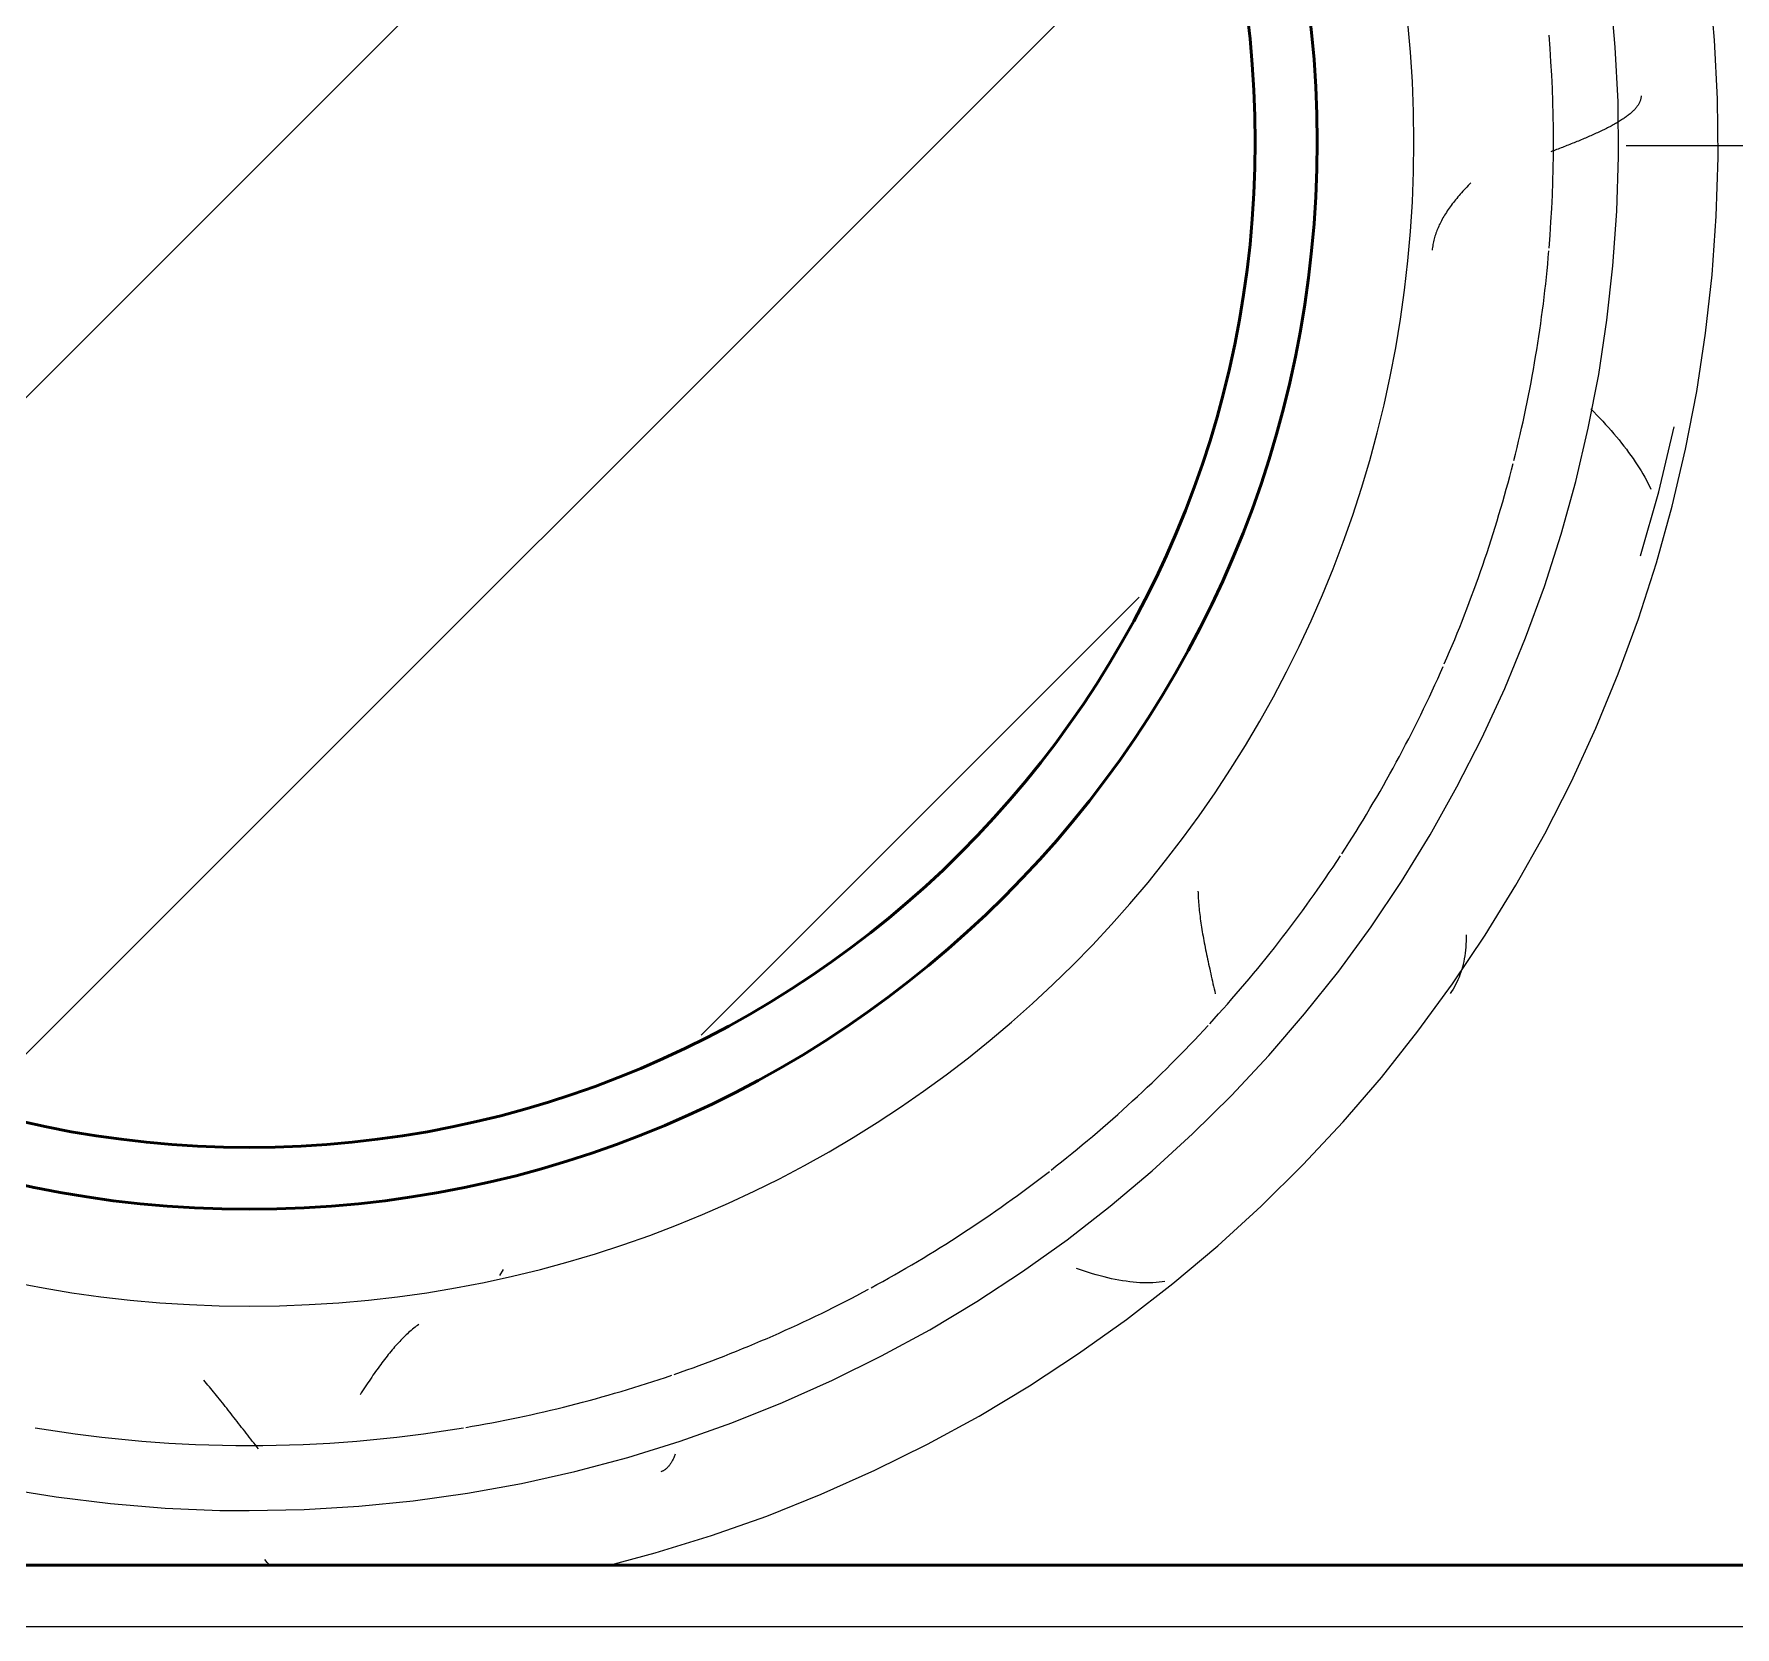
# Model space of a CAD drawing. Header units: millimetres. Extents: x -9358 to 257996, y -67499 to 9117.
# Drawn here: x 1125 to 1675, y 222 to 737 of the extents above; entities that cross this region are included whole.
import ezdxf

# ---------------------------------------------------------------- set-up
doc = ezdxf.new("R2010")
doc.units = ezdxf.units.MM
doc.header["$LTSCALE"] = 1000
for name, color, linetype, lineweight in [('A-COL-RFC', 8, 'Continuous', 18), ('A-COL-RFC-1', 8, 'Continuous', 9), ('A-COL-RFC-2', 8, 'Continuous', 50), ('A-WAL-CLD', 8, 'Continuous', 9), ('A-WAL-CMU', 8, 'Continuous', 50), ('A-WAL-LOW-20', 8, 'Continuous', 18), ('A-WAL-PAT-1', 8, 'Continuous', 9)]:
    doc.layers.add(name, color=color, linetype=linetype, lineweight=lineweight)
pattern_1 = [(0, (0, 0), (812.8, 203.2), [33.53, -576.07, 33.53, -576.07, -3251.2]), (0, (0, 0), (812.8, 203.2), [-1219.2, 33.53, -1185.67, 33.53, -576.07, -1422.4]), (0, (0, 0), (812.8, 203.2), [-3048, 33.53, -372.87, 33.53, -982.47]), (120, (304.8, 101.6), (-582.376, 602.305), [33.53, -576.07, 33.53, -576.07, -3251.2]), (120, (304.8, 101.6), (-582.376, 602.305), [-1219.2, 33.53, -1185.67, 33.53, -576.07, -1422.4]), (120, (304.8, 101.6), (-582.376, 602.305), [-3048, 33.53, -372.87, 33.53, -982.47]), (240, (406.4, 508), (-230.424, -805.505), [33.53, -576.07, 33.53, -576.07, -3251.2]), (240, (406.4, 508), (-230.424, -805.505), [-1219.2, 33.53, -1185.67, 33.53, -576.07, -1422.4]), (240, (406.4, 508), (-230.424, -805.505), [-3048, 33.53, -372.87, 33.53, -982.47])]

# ---------------------------------------------------------------- blocks, each defined once
blk = doc.blocks.new('Concrete-Round-Column - 650-2713650-01-Ground Floor Furniture Plan')
at = {"layer": 'A-COL-RFC-1'}
h = blk.add_hatch(dxfattribs=at)
h.set_pattern_fill('FP_5', color=256, style=0, pattern_type=2)
h.set_pattern_definition([(45, (-1195, -850), (-106.066, 106.066), [])])
h.paths.add_polyline_path([(0, -325), (63.4, -318.76), (124.37, -300.26), (180.56, -270.23), (229.81, -229.81), (270.23, -180.56), (301.56, -120.09), (318.76, -63.4), (325, 0), (318.76, 63.4), (300.26, 124.37), (270.23, 180.56), (229.81, 229.81), (180.56, 270.23), (124.37, 300.26), (63.4, 318.76), (0, 325), (-63.4, 318.76), (-124.37, 300.26), (-180.56, 270.23), (-229.81, 229.81), (-270.23, 180.56), (-300.26, 124.37), (-318.76, 63.4), (-325, 0), (-318.76, -63.4), (-300.26, -124.37), (-270.23, -180.56), (-229.81, -229.81), (-180.56, -270.23), (-122.68, -300.77), (-63.4, -318.76)], flags=0)
at = {"layer": 'A-COL-RFC-2'}
for start, end in [(360, 180), (180, 360)]:
    blk.add_arc((0, 0), 325, start, end, dxfattribs=at)
blk = doc.blocks.new('Walls 13 - Walls 13-579752-01-Ground Floor Furniture Plan')
at = {"layer": 'A-WAL-PAT-1'}
h = blk.add_hatch(dxfattribs=at)
h.set_pattern_fill('FP_11', color=256, style=0, pattern_type=2)
h.set_pattern_definition([(90, (450, 700), (-900, 6e-14), [700, -700]), (90, (0, 0), (-1800, 1e-13), [700, -700]), (0, (0, 0), (0, 700), [])])
h.paths.add_polyline_path([(730, 370), (2620, 370), (2620, 1370), (730, 1370), (730, 426.45)], flags=0)
h.paths.add_polyline_path([(2119.9, 406.52), (2118.25, 406.52), (2045.76, 418.62), (1976.25, 442.48), (1911.61, 477.46), (1851.36, 525.05), (1802.62, 578.54), (1763.63, 638.2), (1734.11, 705.51), (1716.07, 776.76), (1710, 850), (1716.07, 923.24), (1735.8, 998.33), (1765.93, 1065.31), (1803.83, 1123.32), (1854.74, 1178.28), (1911.61, 1222.54), (1976.25, 1257.52), (2050.67, 1282.2), (2119.9, 1293.48), (2191.75, 1293.48), (2264.24, 1281.38), (2339.27, 1254.53), (2398.39, 1222.54), (2458.82, 1174.76), (2507.38, 1121.46), (2546.37, 1061.8), (2575.89, 994.49), (2593.93, 923.24), (2600, 850), (2593.93, 776.76), (2574.2, 701.67), (2546.37, 638.2), (2506.17, 576.68), (2456.39, 522.6), (2396.05, 476.19), (2333.75, 442.48), (2259.33, 417.8), (2190.1, 406.52), (2142.38, 406.52)], flags=0)
h.paths.add_polyline_path([(1230.1, 406.52), (1158.25, 406.52), (1085.76, 418.62), (1012.56, 444.48), (951.61, 477.46), (893.61, 522.6), (843.83, 576.68), (803.63, 638.2), (774.11, 705.51), (756.07, 776.76), (750, 850), (756.07, 923.24), (775.8, 998.33), (803.63, 1061.8), (846.67, 1126.41), (893.61, 1177.4), (956.16, 1225), (1016.25, 1257.52), (1090.67, 1282.2), (1159.9, 1293.48), (1231.75, 1293.48), (1304.24, 1281.38), (1373.75, 1257.52), (1438.39, 1222.54), (1497.59, 1176.1), (1546.17, 1123.32), (1586.37, 1061.8), (1615.89, 994.49), (1633.93, 923.24), (1640, 850), (1632.9, 772.69), (1614.2, 701.67), (1586.37, 638.2), (1546.17, 576.68), (1495.09, 521.59), (1436.05, 476.19), (1373.75, 442.48), (1299.33, 417.8), (1231.75, 406.52)], flags=0)
blk = doc.blocks.new('FP_156-01-Ground Floor Furniture Plan')
at = {"layer": 'A-WAL-PAT-1'}
for p, q in [((49243.79, 1060.82), (49243.35, 1060.36)), ((49244.23, 1061.28), (49243.79, 1060.82)), ((49244.69, 1061.75), (49244.23, 1061.28)), ((49239.01, 1055.35), (49238.67, 1054.9)), ((49239.37, 1055.81), (49239.01, 1055.35)), ((49239.73, 1056.26), (49239.37, 1055.81)), ((49240.1, 1056.71), (49239.73, 1056.26)), ((49240.48, 1057.17), (49240.1, 1056.71)), ((49240.87, 1057.62), (49240.48, 1057.17)), ((49241.26, 1058.08), (49240.87, 1057.62)), ((49241.66, 1058.53), (49241.26, 1058.08)), ((49242.07, 1058.99), (49241.66, 1058.53)), ((49242.49, 1059.45), (49242.07, 1058.99)), ((49242.92, 1059.91), (49242.49, 1059.45)), ((49243.35, 1060.36), (49242.92, 1059.91)), ((49235.41, 1049.94), (49235.16, 1049.49)), ((49235.66, 1050.39), (49235.41, 1049.94)), ((49235.92, 1050.84), (49235.66, 1050.39)), ((49236.19, 1051.29), (49235.92, 1050.84)), ((49236.47, 1051.74), (49236.19, 1051.29)), ((49236.76, 1052.19), (49236.47, 1051.74)), ((49237.06, 1052.64), (49236.76, 1052.19)), ((49237.36, 1053.09), (49237.06, 1052.64)), ((49237.67, 1053.55), (49237.36, 1053.09)), ((49238, 1054), (49237.67, 1053.55)), ((49238.33, 1054.45), (49238, 1054)), ((49238.67, 1054.9), (49238.33, 1054.45)), ((49233.08, 1044.51), (49232.94, 1044.06)), ((49233.22, 1044.97), (49233.08, 1044.51)), ((49233.37, 1045.42), (49233.22, 1044.97)), ((49233.54, 1045.87), (49233.37, 1045.42)), ((49233.71, 1046.33), (49233.54, 1045.87)), ((49233.89, 1046.78), (49233.71, 1046.33)), ((49234.08, 1047.23), (49233.89, 1046.78)), ((49234.28, 1047.68), (49234.08, 1047.23)), ((49234.48, 1048.13), (49234.28, 1047.68)), ((49234.7, 1048.59), (49234.48, 1048.13)), ((49234.93, 1049.04), (49234.7, 1048.59)), ((49235.16, 1049.49), (49234.93, 1049.04)), ((49232.2, 1040.4), (49232.15, 1039.94)), ((49232.26, 1040.86), (49232.2, 1040.4)), ((49232.33, 1041.32), (49232.26, 1040.86)), ((49232.41, 1041.78), (49232.33, 1041.32)), ((49232.5, 1042.24), (49232.41, 1041.78)), ((49232.59, 1042.69), (49232.5, 1042.24)), ((49232.7, 1043.15), (49232.59, 1042.69)), ((49232.82, 1043.61), (49232.7, 1043.15)), ((49232.94, 1044.06), (49232.82, 1043.61)), ((49156.5, 832.85), (49156.51, 832.25)), ((49156.51, 832.25), (49156.53, 831.64)), ((49156.53, 831.64), (49156.56, 831.03)), ((49156.56, 831.03), (49156.59, 830.41)), ((49156.59, 830.41), (49156.63, 829.79)), ((49156.63, 829.79), (49156.68, 829.16)), ((49156.68, 829.16), (49156.73, 828.52)), ((49156.73, 828.52), (49156.79, 827.88)), ((49156.79, 827.88), (49156.85, 827.23)), ((49156.85, 827.23), (49156.92, 826.57)), ((49156.92, 826.57), (49157, 825.91)), ((49157, 825.91), (49157.08, 825.25)), ((49157.08, 825.25), (49157.16, 824.57)), ((49157.16, 824.57), (49157.25, 823.9)), ((49157.25, 823.9), (49157.35, 823.21)), ((49157.35, 823.21), (49157.45, 822.52)), ((49157.45, 822.52), (49157.55, 821.83)), ((49157.55, 821.83), (49157.66, 821.13)), ((49157.66, 821.13), (49157.77, 820.42)), ((49157.77, 820.42), (49157.89, 819.71)), ((49157.89, 819.71), (49158.01, 819)), ((49158.01, 819), (49158.14, 818.28)), ((49158.14, 818.28), (49158.27, 817.55)), ((49158.27, 817.55), (49158.41, 816.82)), ((49158.41, 816.82), (49158.55, 816.08)), ((49158.55, 816.08), (49158.69, 815.34)), ((49158.69, 815.34), (49158.83, 814.6)), ((49158.83, 814.6), (49158.98, 813.85)), ((49158.98, 813.85), (49159.13, 813.09)), ((49159.13, 813.09), (49159.29, 812.33)), ((49159.29, 812.33), (49159.45, 811.57)), ((49159.45, 811.57), (49159.61, 810.8)), ((49159.61, 810.8), (49159.77, 810.03)), ((49159.77, 810.03), (49159.94, 809.25)), ((49159.94, 809.25), (49160.11, 808.47)), ((49160.11, 808.47), (49160.28, 807.69)), ((49160.28, 807.69), (49160.45, 806.9)), ((49160.45, 806.9), (49160.63, 806.11)), ((49160.63, 806.11), (49160.81, 805.31)), ((49160.81, 805.31), (49160.99, 804.51)), ((49160.99, 804.51), (49161.17, 803.71)), ((49161.17, 803.71), (49161.35, 802.9)), ((49161.35, 802.9), (49161.53, 802.09)), ((49161.53, 802.09), (49161.72, 801.28)), ((49161.72, 801.28), (49161.9, 800.46)), ((49161.9, 800.46), (49162.09, 799.64)), ((48904.37, 692.49), (48903.96, 692.19)), ((48904.79, 692.79), (48904.37, 692.49)), ((48898.59, 687.32), (48898.18, 686.88)), ((48899, 687.75), (48898.59, 687.32)), ((48899.41, 688.17), (48899, 687.75)), ((48899.82, 688.58), (48899.41, 688.17)), ((48900.23, 688.99), (48899.82, 688.58)), ((48900.64, 689.38), (48900.23, 688.99)), ((48901.06, 689.77), (48900.64, 689.38)), ((48901.47, 690.14), (48901.06, 689.77)), ((48901.88, 690.51), (48901.47, 690.14)), ((48902.29, 690.86), (48901.88, 690.51)), ((48902.71, 691.21), (48902.29, 690.86)), ((48903.12, 691.54), (48902.71, 691.21)), ((48903.54, 691.87), (48903.12, 691.54)), ((48903.96, 692.19), (48903.54, 691.87)), ((48893.67, 681.47), (48893.26, 680.93)), ((48894.08, 682), (48893.67, 681.47)), ((48894.49, 682.52), (48894.08, 682)), ((48894.9, 683.04), (48894.49, 682.52)), ((48895.31, 683.55), (48894.9, 683.04)), ((48895.72, 684.05), (48895.31, 683.55)), ((48896.13, 684.54), (48895.72, 684.05)), ((48896.54, 685.03), (48896.13, 684.54)), ((48896.95, 685.5), (48896.54, 685.03)), ((48897.36, 685.97), (48896.95, 685.5)), ((48897.77, 686.43), (48897.36, 685.97)), ((48898.18, 686.88), (48897.77, 686.43)), ((48889.96, 676.34), (48889.54, 675.73)), ((48890.37, 676.93), (48889.96, 676.34)), ((48890.79, 677.53), (48890.37, 676.93)), ((48891.2, 678.11), (48890.79, 677.53)), ((48891.61, 678.69), (48891.2, 678.11)), ((48892.02, 679.26), (48891.61, 678.69)), ((48892.44, 679.82), (48892.02, 679.26)), ((48892.85, 680.38), (48892.44, 679.82)), ((48893.26, 680.93), (48892.85, 680.38)), ((48886.19, 670.68), (48885.77, 670.02)), ((48886.61, 671.33), (48886.19, 670.68)), ((48887.03, 671.97), (48886.61, 671.33)), ((48887.45, 672.62), (48887.03, 671.97)), ((48887.87, 673.25), (48887.45, 672.62)), ((48888.29, 673.88), (48887.87, 673.25)), ((48888.71, 674.5), (48888.29, 673.88)), ((48889.13, 675.12), (48888.71, 674.5)), ((48889.54, 675.73), (48889.13, 675.12)), ((48850.48, 655.72), (48850, 656.34)), ((48850.97, 655.09), (48850.48, 655.72)), ((48851.46, 654.47), (48850.97, 655.09)), ((48851.95, 653.84), (48851.46, 654.47)), ((48852.44, 653.21), (48851.95, 653.84)), ((48852.93, 652.58), (48852.44, 653.21))]:
    blk.add_line(p, q, dxfattribs=at)
blk = doc.blocks.new('FP_158-01-Ground Floor Furniture Plan')
at = {"layer": 'A-WAL-LOW-20', "flags": 128}
blk.add_lwpolyline([(48966.36, 615), (48981.14, 618.93), (48999.28, 624.54), (49017.17, 630.87), (49034.8, 637.91), (49052.13, 645.65), (49069.14, 654.08), (49085.79, 663.18), (49102.07, 672.94), (49117.95, 683.34), (49133.4, 694.37), (49148.39, 706), (49162.91, 718.23), (49176.93, 731.03), (49190.42, 744.38), (49203.37, 758.26), (49215.75, 772.64), (49227.55, 787.51), (49238.75, 802.84), (49249.32, 818.6), (49259.25, 834.77), (49268.53, 851.33), (49277.14, 868.25), (49285.07, 885.49), (49292.3, 903.04), (49298.82, 920.87), (49304.62, 938.94), (49309.7, 957.23), (49314.04, 975.71), (49317.64, 994.34), (49320.49, 1013.11), (49322.59, 1031.97), (49323.94, 1050.91), (49324.52, 1069.88), (49324.34, 1088.86), (49323.41, 1107.81), (49321.72, 1126.72)], dxfattribs=at)
at = {"layer": 'A-WAL-PAT-1'}
for p, q in [((49283.41, 988.68), (49284.4, 987.68)), ((49284.4, 987.68), (49285.38, 986.67)), ((49285.38, 986.67), (49286.34, 985.67)), ((49286.34, 985.67), (49287.28, 984.66)), ((49287.28, 984.66), (49288.2, 983.65)), ((49288.2, 983.65), (49289.11, 982.65)), ((49289.11, 982.65), (49290, 981.64)), ((49290, 981.64), (49290.86, 980.63)), ((49290.86, 980.63), (49291.71, 979.63)), ((49291.71, 979.63), (49292.54, 978.62)), ((49292.54, 978.62), (49293.35, 977.62)), ((49305.4, 961.92), (49310.36, 982.89)), ((49293.35, 977.62), (49294.14, 976.61)), ((49294.14, 976.61), (49294.91, 975.61)), ((49294.91, 975.61), (49295.65, 974.61)), ((49295.65, 974.61), (49296.38, 973.6)), ((49296.38, 973.6), (49297.08, 972.61)), ((49297.08, 972.61), (49297.76, 971.61)), ((49297.76, 971.61), (49298.42, 970.61)), ((49298.42, 970.61), (49299.06, 969.62)), ((49299.06, 969.62), (49299.67, 968.63)), ((49299.67, 968.63), (49300.26, 967.64)), ((49300.26, 967.64), (49300.83, 966.65)), ((49299.48, 941.21), (49305.4, 961.92)), ((49300.83, 966.65), (49301.37, 965.67)), ((49301.37, 965.67), (49301.89, 964.69)), ((49301.89, 964.69), (49302.38, 963.71)), ((49302.38, 963.71), (49302.85, 962.74)), ((49242.94, 813.75), (49242.83, 812.81)), ((49243.02, 814.71), (49242.94, 813.75)), ((49243.08, 815.68), (49243.02, 814.71)), ((49243.11, 816.66), (49243.08, 815.68)), ((49243.13, 817.65), (49243.11, 816.66)), ((49243.12, 818.66), (49243.13, 817.65)), ((49241.96, 808.3), (49241.71, 807.45)), ((49242.18, 809.18), (49241.96, 808.3)), ((49242.38, 810.06), (49242.18, 809.18)), ((49242.55, 810.96), (49242.38, 810.06)), ((49242.71, 811.88), (49242.55, 810.96)), ((49242.83, 812.81), (49242.71, 811.88)), ((49239.75, 802.62), (49239.34, 801.87)), ((49240.13, 803.39), (49239.75, 802.62)), ((49240.5, 804.17), (49240.13, 803.39)), ((49240.84, 804.97), (49240.5, 804.17)), ((49241.15, 805.78), (49240.84, 804.97)), ((49241.44, 806.6), (49241.15, 805.78)), ((49241.71, 807.45), (49241.44, 806.6)), ((49238.45, 800.42), (49237.97, 799.72)), ((49238.91, 801.14), (49238.45, 800.42)), ((49239.34, 801.87), (49238.91, 801.14)), ((49118.51, 710.39), (49117.2, 710.85)), ((49119.82, 709.96), (49118.51, 710.39)), ((49121.11, 709.54), (49119.82, 709.96)), ((49122.39, 709.15), (49121.11, 709.54)), ((49123.66, 708.79), (49122.39, 709.15)), ((49124.91, 708.45), (49123.66, 708.79)), ((49126.15, 708.13), (49124.91, 708.45)), ((49127.38, 707.83), (49126.15, 708.13)), ((49128.59, 707.56), (49127.38, 707.83)), ((49129.79, 707.31), (49128.59, 707.56)), ((49130.98, 707.09), (49129.79, 707.31)), ((49132.15, 706.89), (49130.98, 707.09)), ((49133.3, 706.72), (49132.15, 706.89)), ((49134.44, 706.57), (49133.3, 706.72)), ((49135.56, 706.45), (49134.44, 706.57)), ((49136.67, 706.35), (49135.56, 706.45)), ((49137.76, 706.28), (49136.67, 706.35)), ((49138.83, 706.24), (49137.76, 706.28)), ((49139.88, 706.22), (49138.83, 706.24)), ((49140.92, 706.23), (49139.88, 706.22)), ((49141.94, 706.26), (49140.92, 706.23)), ((49142.94, 706.32), (49141.94, 706.26)), ((49143.92, 706.41), (49142.94, 706.32)), ((49144.88, 706.52), (49143.92, 706.41)), ((49145.82, 706.67), (49144.88, 706.52)), ((48855.79, 615.83), (48854.98, 616.82)), ((48856.61, 614.87), (48855.79, 615.83))]:
    blk.add_line(p, q, dxfattribs=at)
blk = doc.blocks.new('FP_159-01-Ground Floor Furniture Plan')
at = {"layer": 'A-WAL-PAT-1'}
for p, q in [((48835.72, 674.25), (48835.26, 674.79)), ((48836.17, 673.72), (48835.72, 674.25)), ((48836.63, 673.17), (48836.17, 673.72)), ((48837.09, 672.63), (48836.63, 673.17)), ((48837.56, 672.07), (48837.09, 672.63)), ((48838.02, 671.51), (48837.56, 672.07)), ((48838.48, 670.95), (48838.02, 671.51)), ((48838.95, 670.38), (48838.48, 670.95)), ((48839.41, 669.81), (48838.95, 670.38)), ((48839.88, 669.24), (48839.41, 669.81)), ((48840.35, 668.66), (48839.88, 669.24)), ((48840.82, 668.07), (48840.35, 668.66)), ((48841.29, 667.48), (48840.82, 668.07)), ((48841.76, 666.89), (48841.29, 667.48)), ((48842.23, 666.29), (48841.76, 666.89)), ((48842.71, 665.69), (48842.23, 666.29)), ((48843.18, 665.09), (48842.71, 665.69)), ((48843.66, 664.48), (48843.18, 665.09)), ((48844.14, 663.87), (48843.66, 664.48)), ((48844.62, 663.26), (48844.14, 663.87)), ((48845.1, 662.64), (48844.62, 663.26)), ((48845.59, 662.02), (48845.1, 662.64)), ((48846.07, 661.4), (48845.59, 662.02)), ((48846.56, 660.77), (48846.07, 661.4)), ((48847.04, 660.15), (48846.56, 660.77)), ((48847.53, 659.52), (48847.04, 660.15)), ((48848.02, 658.89), (48847.53, 659.52)), ((48848.51, 658.25), (48848.02, 658.89)), ((48849.01, 657.62), (48848.51, 658.25)), ((48849.5, 656.98), (48849.01, 657.62)), ((48850, 656.34), (48849.5, 656.98))]:
    blk.add_line(p, q, dxfattribs=at)
blk = doc.blocks.new('FP_160-01-Ground Floor Furniture Plan')
at = {"layer": 'A-WAL-LOW-20', "flags": 128}
blk.add_lwpolyline([(48770.1, 639.87), (48787.57, 637.03), (48805.13, 634.88), (48822.77, 633.44), (48840.45, 632.7), (48850, 632.6)], dxfattribs=at)
blk = doc.blocks.new('FP_161-01-Ground Floor Furniture Plan')
at = {"layer": 'A-WAL-LOW-20', "flags": 128}
blk.add_lwpolyline([(48850, 632.6), (48867.69, 632.95), (48885.35, 634.02), (48902.96, 635.78), (48920.48, 638.25), (48937.89, 641.42), (48955.16, 645.28), (48972.26, 649.83), (48989.16, 655.06), (49005.85, 660.96), (49022.28, 667.52), (49038.44, 674.74), (49054.29, 682.59), (49069.82, 691.08), (49085, 700.17), (49099.8, 709.87), (49114.2, 720.15), (49128.18, 731), (49141.71, 742.4), (49154.78, 754.33), (49167.36, 766.78), (49179.43, 779.71), (49190.97, 793.12), (49201.97, 806.99), (49212.41, 821.27), (49222.27, 835.97), (49231.53, 851.05), (49240.18, 866.48), (49248.2, 882.25), (49255.59, 898.33), (49262.33, 914.69), (49268.41, 931.31), (49273.83, 948.16), (49278.56, 965.21), (49282.61, 982.43), (49285.96, 999.81), (49288.62, 1017.3), (49290.58, 1034.89), (49291.83, 1052.54), (49292.37, 1070.22), (49292.21, 1087.92), (49291.34, 1105.59), (49289.76, 1123.22)], dxfattribs=at)
at = {"layer": 'A-WAL-PAT-1'}
for p, q in [((49299.38, 1088.26), (49299.31, 1088.06)), ((49299.45, 1088.46), (49299.38, 1088.26)), ((49299.5, 1088.66), (49299.45, 1088.46)), ((49299.55, 1088.86), (49299.5, 1088.66)), ((49299.59, 1089.06), (49299.55, 1088.86)), ((49299.62, 1089.25), (49299.59, 1089.06)), ((49299.65, 1089.45), (49299.62, 1089.25)), ((49299.66, 1089.65), (49299.65, 1089.45)), ((49299.67, 1089.85), (49299.66, 1089.65)), ((49294.25, 1082.66), (49293.96, 1082.46)), ((49294.54, 1082.86), (49294.25, 1082.66)), ((49294.82, 1083.06), (49294.54, 1082.86)), ((49295.09, 1083.26), (49294.82, 1083.06)), ((49295.35, 1083.46), (49295.09, 1083.26)), ((49295.61, 1083.66), (49295.35, 1083.46)), ((49295.86, 1083.86), (49295.61, 1083.66)), ((49296.1, 1084.06), (49295.86, 1083.86)), ((49296.34, 1084.26), (49296.1, 1084.06)), ((49296.56, 1084.46), (49296.34, 1084.26)), ((49296.78, 1084.66), (49296.56, 1084.46)), ((49297, 1084.86), (49296.78, 1084.66)), ((49297.2, 1085.06), (49297, 1084.86)), ((49297.4, 1085.26), (49297.2, 1085.06)), ((49297.59, 1085.46), (49297.4, 1085.26)), ((49297.77, 1085.66), (49297.59, 1085.46)), ((49297.94, 1085.86), (49297.77, 1085.66)), ((49298.11, 1086.06), (49297.94, 1085.86)), ((49298.26, 1086.26), (49298.11, 1086.06)), ((49298.41, 1086.46), (49298.26, 1086.26)), ((49298.55, 1086.66), (49298.41, 1086.46)), ((49298.69, 1086.86), (49298.55, 1086.66)), ((49298.81, 1087.06), (49298.69, 1086.86)), ((49298.93, 1087.26), (49298.81, 1087.06)), ((49299.03, 1087.46), (49298.93, 1087.26)), ((49299.13, 1087.66), (49299.03, 1087.46)), ((49299.22, 1087.86), (49299.13, 1087.66)), ((49299.31, 1088.06), (49299.22, 1087.86)), ((49283.91, 1077.16), (49283.47, 1076.96)), ((49284.34, 1077.35), (49283.91, 1077.16)), ((49284.77, 1077.54), (49284.34, 1077.35)), ((49285.19, 1077.73), (49284.77, 1077.54)), ((49285.61, 1077.93), (49285.19, 1077.73)), ((49286.03, 1078.12), (49285.61, 1077.93)), ((49286.45, 1078.31), (49286.03, 1078.12)), ((49286.86, 1078.51), (49286.45, 1078.31)), ((49287.26, 1078.7), (49286.86, 1078.51)), ((49287.66, 1078.9), (49287.26, 1078.7)), ((49288.06, 1079.09), (49287.66, 1078.9)), ((49288.45, 1079.29), (49288.06, 1079.09)), ((49288.83, 1079.49), (49288.45, 1079.29)), ((49289.22, 1079.68), (49288.83, 1079.49)), ((49289.59, 1079.88), (49289.22, 1079.68)), ((49289.96, 1080.08), (49289.59, 1079.88)), ((49290.33, 1080.27), (49289.96, 1080.08)), ((49290.69, 1080.47), (49290.33, 1080.27)), ((49291.04, 1080.67), (49290.69, 1080.47)), ((49291.39, 1080.87), (49291.04, 1080.67)), ((49291.73, 1081.06), (49291.39, 1080.87)), ((49292.07, 1081.26), (49291.73, 1081.06)), ((49292.4, 1081.46), (49292.07, 1081.26)), ((49292.73, 1081.66), (49292.4, 1081.46)), ((49293.04, 1081.86), (49292.73, 1081.66)), ((49293.36, 1082.06), (49293.04, 1081.86)), ((49293.66, 1082.26), (49293.36, 1082.06)), ((49293.96, 1082.46), (49293.66, 1082.26)), ((49270.95, 1071.93), (49270.48, 1071.75)), ((49271.42, 1072.11), (49270.95, 1071.93)), ((49271.89, 1072.29), (49271.42, 1072.11)), ((49272.37, 1072.47), (49271.89, 1072.29)), ((49272.84, 1072.65), (49272.37, 1072.47)), ((49273.31, 1072.84), (49272.84, 1072.65)), ((49273.79, 1073.02), (49273.31, 1072.84)), ((49274.26, 1073.2), (49273.79, 1073.02)), ((49274.73, 1073.39), (49274.26, 1073.2)), ((49275.21, 1073.57), (49274.73, 1073.39)), ((49275.68, 1073.76), (49275.21, 1073.57)), ((49276.15, 1073.94), (49275.68, 1073.76)), ((49276.62, 1074.13), (49276.15, 1073.94)), ((49277.09, 1074.31), (49276.62, 1074.13)), ((49277.56, 1074.5), (49277.09, 1074.31)), ((49278.02, 1074.69), (49277.56, 1074.5)), ((49278.49, 1074.88), (49278.02, 1074.69)), ((49278.95, 1075.06), (49278.49, 1074.88)), ((49279.42, 1075.25), (49278.95, 1075.06)), ((49279.88, 1075.44), (49279.42, 1075.25)), ((49280.33, 1075.63), (49279.88, 1075.44)), ((49280.79, 1075.82), (49280.33, 1075.63)), ((49281.24, 1076.01), (49280.79, 1075.82)), ((49281.69, 1076.2), (49281.24, 1076.01)), ((49282.14, 1076.39), (49281.69, 1076.2)), ((49282.59, 1076.58), (49282.14, 1076.39)), ((49283.03, 1076.77), (49282.59, 1076.58)), ((49283.47, 1076.96), (49283.03, 1076.77)), ((48986.64, 648.7), (48986.51, 648.46)), ((48986.77, 648.94), (48986.64, 648.7)), ((48986.9, 649.19), (48986.77, 648.94)), ((48987.02, 649.45), (48986.9, 649.19)), ((48987.14, 649.72), (48987.02, 649.45)), ((48987.26, 649.99), (48987.14, 649.72)), ((48987.37, 650.27), (48987.26, 649.99)), ((48987.49, 650.56), (48987.37, 650.27)), ((48987.6, 650.86), (48987.49, 650.56)), ((48983.18, 645.26), (48983, 645.19)), ((48983.37, 645.33), (48983.18, 645.26)), ((48983.55, 645.41), (48983.37, 645.33)), ((48983.73, 645.5), (48983.55, 645.41)), ((48983.9, 645.6), (48983.73, 645.5)), ((48984.08, 645.7), (48983.9, 645.6)), ((48984.25, 645.82), (48984.08, 645.7)), ((48984.42, 645.94), (48984.25, 645.82)), ((48984.58, 646.07), (48984.42, 645.94)), ((48984.75, 646.2), (48984.58, 646.07)), ((48984.91, 646.35), (48984.75, 646.2)), ((48985.07, 646.5), (48984.91, 646.35)), ((48985.22, 646.66), (48985.07, 646.5)), ((48985.38, 646.83), (48985.22, 646.66)), ((48985.53, 647.01), (48985.38, 646.83)), ((48985.68, 647.19), (48985.53, 647.01)), ((48985.82, 647.39), (48985.68, 647.19)), ((48985.97, 647.59), (48985.82, 647.39)), ((48986.11, 647.79), (48985.97, 647.59)), ((48986.25, 648.01), (48986.11, 647.79)), ((48986.38, 648.23), (48986.25, 648.01)), ((48986.51, 648.46), (48986.38, 648.23))]:
    blk.add_line(p, q, dxfattribs=at)
blk = doc.blocks.new('Walls 307 - Walls 78-2881573-01-Ground Floor Furniture Plan')
at = {"layer": 'A-WAL-PAT-1'}
h = blk.add_hatch(dxfattribs=at)
h.set_pattern_fill('FP_157', color=256, style=0, pattern_type=2)
h.set_pattern_definition([(0, (47655, 225), (528.32, 132.08), [43.586, -352.654, 43.586, -352.654, -2113.28]), (0, (47655, 225), (528.32, 132.08), [-792.48, 43.586, -748.894, 43.586, -352.654, -924.56]), (0, (47655, 225), (528.32, 132.08), [-1981.2, 43.586, -220.574, 43.586, -616.814]), (120, (47853.12, 291.04), (-378.545, 391.499), [43.586, -352.654, 43.586, -2465.934]), (120, (47853.12, 291.04), (-378.545, 391.499), [-439.826, -352.654, 43.586, -748.894, -1320.8]), (120, (47853.12, 291.04), (-378.545, 391.499), [-1584.96, 43.586, -352.654, 43.586, -880.974]), (120, (47853.12, 291.04), (-378.545, 391.499), [-2024.786, -220.574, 43.586, -616.814]), (240, (47919.16, 555.2), (-149.775, -523.579), [43.586, -352.654, 43.586, -2465.934]), (240, (47919.16, 555.2), (-149.775, -523.579), [-439.826, -352.654, 43.586, -748.894, -1320.8]), (240, (47919.16, 555.2), (-149.775, -523.579), [-1584.96, 43.586, -352.654, 43.586, -880.974]), (240, (47919.16, 555.2), (-149.775, -523.579), [-2024.786, -220.574, 43.586, -616.814])])
h.paths.add_polyline_path([(48850, 698.71), (48918.43, 705.25), (48978.7, 721.4), (49038.15, 749.12), (49091.88, 786.74), (49140.17, 835.86), (49175.88, 886.85), (49203.6, 946.3), (49220.75, 1011.6), (49226.29, 1075), (49220.58, 1140.34), (49203.6, 1203.7), (49175.88, 1263.15), (49138.26, 1316.88), (49091.88, 1363.26), (49038.15, 1400.88), (48974.37, 1429.76), (48913.4, 1445.75), (48844.99, 1450.85), (48784.66, 1445.58), (48721.3, 1428.6), (48660.6, 1400), (48608.12, 1363.26), (48561.32, 1316.28), (48524.12, 1263.15), (48496.4, 1203.7), (48479.01, 1135.59), (48473.71, 1075), (48479.42, 1009.66), (48496.4, 946.3), (48525.72, 884.57), (48561.74, 833.12), (48608.12, 786.74), (48661.85, 749.12), (48725.63, 720.24), (48786.6, 704.25)], flags=0)
h.paths.add_polyline_path([(48876.56, 731.47), (48818.17, 731.47), (48755.59, 743.17), (48696.22, 766.17), (48642.09, 799.68), (48593.07, 845.19), (48556.15, 894.44), (48527.01, 954.91), (48510.87, 1011.61), (48505, 1075), (48511.09, 1139.16), (48529.01, 1201.05), (48558.11, 1258.51), (48597.35, 1309.53), (48645.32, 1352.32), (48700.33, 1385.42), (48760.41, 1407.73), (48823.44, 1418.53), (48881.83, 1418.53), (48944.41, 1406.83), (49003.78, 1383.83), (49057.91, 1350.32), (49106.93, 1304.81), (49143.32, 1256.62), (49171.78, 1199.37), (49189.38, 1135.59), (49195, 1075), (49188.91, 1010.84), (49170.99, 948.95), (49140.17, 889.21), (49102.65, 840.47), (49054.67, 797.68), (48999.67, 764.58), (48939.59, 742.27), (48881.83, 731.47)], flags=0)
at = {"layer": 'A-WAL-LOW-20'}
for radius, start, end in [(376.29, 90, 270), (376.29, 270, 90), (421.35, 355.3125, 4.6875), (421.35, 345.8484, 355.2043), (421.35, 336.3949, 345.7104), (421.35, 326.8923, 336.2656), (421.35, 317.4275, 326.7831), (421.35, 307.9342, 317.329), (421.35, 298.4764, 307.8394), (421.35, 289.0157, 298.3528), (421.35, 279.5537, 288.8969), (421.35, 260.5493, 270), (421.35, 270, 279.4507)]:
    blk.add_arc((48850, 1075), radius, start, end, dxfattribs=at)
for name in ['FP_158-01-Ground Floor Furniture Plan', 'FP_160-01-Ground Floor Furniture Plan', 'FP_161-01-Ground Floor Furniture Plan', 'FP_159-01-Ground Floor Furniture Plan', 'FP_156-01-Ground Floor Furniture Plan']:
    blk.add_blockref(name, (0, 0), dxfattribs=at)
blk = doc.blocks.new('G')
at = {"layer": 'A-WAL-PAT-1'}
h = blk.add_hatch(dxfattribs=at)
h.set_pattern_fill('FP_2', color=256, style=0, pattern_type=2)
h.set_pattern_definition(pattern_1)
h.paths.add_polyline_path([(1540, 850), (1534.13, 913.39), (1516.7, 974.63), (1488.32, 1031.62), (1449.96, 1082.42), (1402.91, 1125.32), (1345.24, 1160.2), (1289.41, 1181.83), (1226.83, 1193.53), (1163.17, 1193.53), (1100.59, 1181.83), (1041.22, 1158.83), (987.09, 1125.32), (940.04, 1082.42), (901.15, 1030.56), (873.3, 974.63), (855.61, 910.59), (850, 850), (870, 850), (876.24, 913.4), (894.74, 974.37), (924.77, 1030.56), (965.19, 1079.81), (1014.44, 1120.23), (1070.63, 1150.26), (1131.6, 1168.76), (1195, 1175), (1258.4, 1168.76), (1319.37, 1150.26), (1375.56, 1120.23), (1424.81, 1079.81), (1465.23, 1030.56), (1495.26, 974.37), (1514.03, 910.59), (1520, 850)], flags=0)
h = blk.add_hatch(dxfattribs=at)
h.set_pattern_fill('FP_2', color=256, style=0, pattern_type=2)
h.set_pattern_definition(pattern_1)
h.paths.add_polyline_path([(1226.83, 506.47), (1289.41, 518.17), (1348.78, 541.17), (1402.91, 574.68), (1449.96, 617.58), (1488.85, 669.44), (1517.99, 729.91), (1534.13, 786.61), (1540, 850), (1520, 850), (1513.76, 786.6), (1495.26, 725.63), (1465.23, 669.44), (1424.81, 620.19), (1375.56, 579.77), (1317.68, 549.23), (1258.4, 531.24), (1195, 525), (1131.6, 531.24), (1070.63, 549.74), (1014.44, 579.77), (965.19, 620.19), (924.77, 669.44), (893.44, 729.91), (876.24, 786.6), (870, 850), (850, 850), (855.87, 786.61), (873.3, 725.37), (901.68, 668.38), (940.04, 617.58), (987.09, 574.68), (1041.22, 541.17), (1100.59, 518.17), (1163.17, 506.47)], flags=0)
h = blk.add_hatch(dxfattribs=at)
h.set_pattern_fill('FP_2', color=256, style=0, pattern_type=2)
h.set_pattern_definition(pattern_1)
h.paths.add_polyline_path([(1608.06, 370), (2600, 370), (2600, 390), (-150, 390), (-150, 370), (1362.28, 370)], flags=0)
at = {"layer": 'A-WAL-CLD'}
blk.add_line((2600, 370), (-150, 370), dxfattribs=at)
at = {"layer": 'A-WAL-CMU'}
blk.add_line((2620, 390), (-190, 390), dxfattribs=at)
for start, end in [(360, 180), (180, 360)]:
    blk.add_arc((1195, 850), 345, start, end, dxfattribs=at)
at = {"layer": 'A-COL-RFC'}
blk.add_blockref('Concrete-Round-Column - 650-2713650-01-Ground Floor Furniture Plan', (1195, 850), dxfattribs=at)
at = {"layer": 'A-WAL-LOW-20'}
for name, p in [('Walls 13 - Walls 13-579752-01-Ground Floor Furniture Plan', (0, 0)), ('Walls 307 - Walls 78-2881573-01-Ground Floor Furniture Plan', (-47655, -225))]:
    blk.add_blockref(name, p, dxfattribs=at)

msp = doc.modelspace()

# ---------------------------------------------------------------- block references
msp.add_blockref('G', (0, -148.08))

doc.saveas('drawing.dxf')
